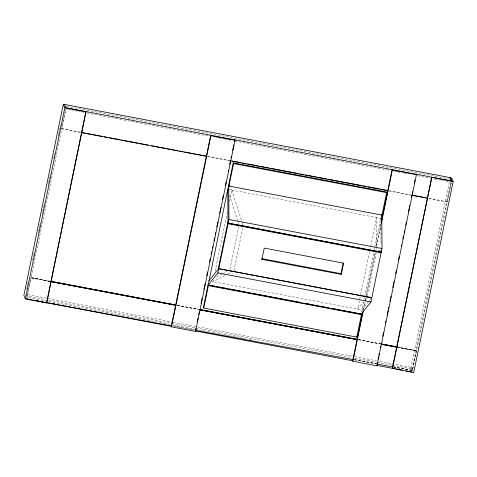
<?xml version="1.0" encoding="UTF-8"?>
<svg xmlns="http://www.w3.org/2000/svg" width="477" height="477" viewBox="0 0 477 477"><rect width="100%" height="100%" fill="white"/><g stroke="black" fill="none" stroke-linecap="round" stroke-linejoin="round"><path stroke-width="0.36" stroke-dasharray="2.38 1.79" d="M361.566 312.059L363.569 301.953M26.611 289.3L27.064 287.112M27.213 286.379L27.666 284.191M27.815 283.457L28.268 281.269M32.639 260.102L33.086 257.914M33.241 257.186L33.688 254.998M33.843 254.265L34.296 252.077M38.059 233.831L38.512 231.637M38.661 230.91L39.114 228.721M39.263 227.988L39.716 225.8M39.865 225.072L40.318 222.878M42.125 214.125L42.578 211.931M42.727 211.204L43.18 209.015M43.329 208.282L43.783 206.094M43.932 205.366L44.385 203.172M48.153 184.927L48.6 182.739M48.755 182.011L49.209 179.817M49.358 179.09L49.811 176.901M49.96 176.168L50.413 173.98M53.573 158.65L54.026 156.462M54.175 155.735L54.628 153.546M58.242 136.028L58.695 133.834M58.844 133.107L59.297 130.919M59.446 130.185L59.899 127.997M60.048 127.27L60.501 125.081M30.79 278.347L26.885 297.29L169.514 324.348M80.219 132.391L61.682 128.659L65.743 108.983L73.792 110.509M26.706 298.936L30.904 278.586M50.186 281.484L31.041 277.835L65.844 109.275M213.285 280.124L212.98 281.579L224.75 275.497M215.085 271.401L227.237 212.503M229.491 201.598L231.894 189.965L229.831 189.631M229.932 269.38L238.762 226.587M233.897 270.769L242.733 227.976M369.526 251.707L357.667 309.15L363.438 301.905M369.675 250.98L370.426 247.342M370.575 246.615L376.574 217.53L376.776 247.742M364.172 299.049L364.47 297.594M364.619 296.867L373.777 252.512M374.373 249.602L374.678 248.147M374.827 247.42L380.831 218.335L227.773 189.303M363.009 310.628L364.804 301.905M364.959 301.184L375.005 252.5M376.353 245.959L380.855 224.16M363.569 309.46L366.276 296.33M366.425 295.603L375.31 252.566M376.663 246.001L381.028 224.846M367.397 295.46L376.228 252.667M411.603 370.814L410.631 368.703L410.924 367.296L379.471 361.327M449.292 182.148L410.745 368.942L412.164 369.21L413.088 371.225M412.164 369.21L450.848 181.737M393.328 366.879L412.361 370.42L416.564 350.75L397.442 346.934M428.847 198.527L447.271 202.027L451.224 182.113L442.447 180.449M393.322 367.099L412.468 370.659L451.475 181.671M365.209 299.675L366.545 298.006M371.201 298.298L361.918 309.955L212.509 281.609M216.707 276.863L221.936 274.162M222.592 273.822L227.165 271.455M228.018 273.81L231.941 271.783M172.996 325.916L194.222 329.863M354.53 359.664L376.49 363.748M175.017 326.512L194.014 330.042M354.363 359.855L376.281 363.927M177.253 305.286L198.468 309.299M358.674 339.6L380.616 343.75M31.041 277.835L50.061 281.43M177.355 305.518L198.563 309.519M358.042 339.684L380.718 343.971M397.544 347.155L416.564 350.75M66.506 106.276L449.787 178.988M74.519 110.652L84.03 112.453M86.957 113.007L209.111 136.183M215.693 137.43L217.888 137.847M218.621 137.984L221.543 138.539M222.276 138.682L224.47 139.093M225.204 139.236L227.398 139.648M228.125 139.791L230.319 140.208M234.714 141.037L389.781 170.456M394.902 171.428L397.097 171.845M397.824 171.982L400.018 172.4M404.407 173.229L406.601 173.646M417.578 175.727L430.743 178.225M434.398 178.923L441.714 180.306M61.682 128.659L81.436 132.403M207.245 156.271L229.92 160.576M389.375 190.824L410.59 194.849M428.877 198.319L447.164 201.783M207.811 156.599L229.711 160.755M388.481 190.872L411.114 195.165M380.33 250.622L376.788 249.948L376.776 248.475M177.235 305.369L198.444 309.394M358.632 339.779L380.58 343.947M397.401 347.137L416.528 350.983L396.691 347.22M27.642 294.583L172.471 322.058M173.199 322.196L353.868 356.474M354.602 356.611L376.544 360.773M25.156 295.573L45.637 299.461M48.565 300.015L352.115 357.601M355.043 358.155L376.258 362.18M376.985 362.317L391.617 365.09M392.344 365.233L410.631 368.703M173.175 325.04L194.383 329.064M195.117 329.208L213.404 332.672M214.137 332.815L222.914 334.478M223.647 334.615L225.842 335.033M226.569 335.17L229.497 335.725M230.23 335.868L232.424 336.285M233.152 336.422L235.346 336.84M236.079 336.977L239.007 337.531M239.734 337.668L241.928 338.086M242.662 338.223L244.856 338.64M249.244 339.475L251.439 339.892M353.845 359.318L376.52 363.617M393.34 366.807L412.361 370.42M410.924 367.296L412.468 370.659M231.894 189.965L242.072 222.282M242.292 222.986L243.181 225.8M229.544 194.92L237.51 220.219M237.731 220.923L238.84 224.434M380.831 218.335L380.837 219.814M380.867 224.232L381.004 244.868M49.966 281.215L30.945 277.614L49.96 281.227"/><path stroke-width="0.72" d="M208.86 280.917L218.609 268.682L371.666 297.72L370.963 301.923L361.214 314.164L208.157 285.127L227.773 189.303L228.704 185.583L230.158 185.863M208.157 285.127L217.906 272.892L218.609 268.682M64.711 104.696L63.292 104.427L23.85 295.543L25.394 298.906L46.657 302.943L85.985 111.582L81.788 131.938M25.394 298.906L64.836 107.79L63.292 104.427M46.657 302.943L61.539 230.033M61.843 228.578L81.639 132.66L206.35 156.319M171.476 326.84L171.255 326.357L210.697 135.241L210.917 135.724L171.476 326.84L195.57 331.408L235.012 140.292L234.791 139.815L234.493 141.264M195.57 331.408L195.916 328.2M197.222 321.844L197.955 318.32M198.682 314.79L199.261 311.97M201.05 303.312L202.099 298.226M203.9 289.503L205.098 283.69M206.75 275.7L207.495 272.063M209.6 261.891L210.345 258.26M211.096 254.629L211.699 251.719M212.444 248.088L212.748 246.633M213.946 240.819L214.549 237.916M215.294 234.279L215.598 232.83M216.796 227.016L217.846 221.93M219.647 213.207L220.845 207.394M222.491 199.404L223.242 195.767M225.341 185.595L226.092 181.964M228.191 171.792L228.489 170.337M229.693 164.523L230.29 161.62M231.041 157.982L231.339 156.528M232.543 150.714L233.14 147.81M233.444 146.356L233.742 144.901M217.518 286.677L208.044 284.882L203.405 307.367L203.739 308.082L356.796 337.12L361.435 314.635L361.101 313.914L359.646 313.639M233.229 162.854L228.59 185.338L228.918 186.06L381.976 215.097L386.614 192.613L386.287 191.891L233.229 162.854L233.563 163.575L228.918 186.06M203.739 308.082L208.377 285.598L208.044 284.882M234.1 224.196L227.72 222.986L218.442 267.955L218.776 268.676L371.827 297.708L381.111 252.744L380.777 252.023M218.776 268.676L228.054 223.707L227.72 222.986M261.933 259.339L264.258 248.1L343.619 263.155L341.299 274.394L261.933 259.339L261.605 258.617L340.966 273.673L341.299 274.394M340.966 273.673L343.142 263.137M416.194 174.224L416.415 174.707L376.973 365.823L352.879 361.25L352.658 360.773L362.705 312.083M381.451 221.25L392.1 169.657L392.321 170.134L381.332 223.385M352.879 361.25L363.265 310.921M366.986 297.445L367.248 296.181M377.307 362.651L377.015 364.064L392.613 366.968M378.034 359.115L378.619 356.283M378.911 354.87L379.203 353.457M380.372 347.799L380.664 346.385M382.751 336.267L383.502 332.636M385.601 322.464L385.899 321.009M387.097 315.196L388.147 310.11M388.451 308.661L388.749 307.206M389.947 301.392L390.997 296.306M392.798 287.583L393.996 281.77M395.648 273.78L396.399 270.149M398.498 259.977L399.243 256.34M401.348 246.168L401.646 244.713M402.844 238.899L403.447 235.996M404.192 232.365L404.496 230.91M405.694 225.096L406.297 222.187M408.545 211.287L409.743 205.48M411.395 197.484L411.693 196.029M412.062 195.785L412.593 191.671M414.245 183.675L414.99 180.038M392.452 368.542L431.78 177.182L392.338 368.298L413.708 372.573L453.15 181.457L451.606 178.094L450.187 177.826L450.288 177.325L451.624 180.944L66.148 107.82L64.598 104.457L450.073 177.581L451.624 180.944M381.296 216.48L381.761 214.62L381.982 248.523L381.051 252.244L227.994 223.206L228.924 219.492L228.704 185.583M239.06 225.138L241.809 225.579M52.947 303.593L54.408 303.867M30.248 299.598L26.706 298.936L32.37 300.009M35.215 300.516L33.795 300.254L40.169 301.488M36.634 300.784L40.175 301.44M41.594 301.702L43.013 301.971M44.433 302.233L45.852 302.496M46.561 302.627L171.368 325.833M195.475 330.317L352.902 359.58M175.786 305.012L50.693 281.352L175.769 305.089M199.929 309.579L357.207 339.326M381.35 343.887L397.442 346.934M50.806 281.591L175.888 305.226M199.303 309.668L357.309 339.541M381.451 344.108L396.81 347.012M64.836 107.79L86.099 111.821M431.894 177.42L453.15 181.457M210.917 135.724L235.012 140.292M392.321 170.134L416.415 174.707M81.436 132.403L85.091 133.101M86.552 133.375L102.644 136.428M104.111 136.708L107.766 137.4M109.227 137.68L120.204 139.761M121.665 140.035L137.758 143.088M139.218 143.368L147.995 145.032M151.656 145.724L165.549 148.365M167.016 148.639L177.987 150.72M179.447 151L183.108 151.692M184.569 151.972L195.54 154.053M197.001 154.327L205.784 155.997M232.114 160.987L240.891 162.657M242.352 162.931L246.013 163.629M247.474 163.903L258.445 165.984M259.911 166.264L268.688 167.928M270.149 168.202L286.242 171.255M287.703 171.535L298.674 173.616M300.14 173.896L303.795 174.588M305.262 174.868L316.233 176.949M317.694 177.223L326.471 178.887M327.932 179.167L333.787 180.276M335.248 180.556L344.024 182.22M345.491 182.5L349.146 183.192M350.607 183.466L361.584 185.553M363.045 185.827L366.7 186.519M368.166 186.799L379.137 188.88M380.598 189.16L387.181 190.406M412.784 195.266L424.488 197.484M425.949 197.758L427.41 198.038M230.439 160.892L387.747 190.734M411.842 195.302L427.434 198.259M233.563 163.575L386.614 192.613M228.924 219.492L381.982 248.523M235.519 224.464L289.515 234.708M290.976 234.982L307.063 238.035M308.524 238.315L352.396 246.639M353.862 246.913L380.074 251.886M228.054 223.707L381.111 252.744M217.906 272.892L370.963 301.923M218.979 286.951L227.726 288.615M229.181 288.889L245.214 291.93M246.675 292.21L250.318 292.902M251.778 293.176L262.708 295.251M264.169 295.525L272.916 297.183M274.37 297.463L278.013 298.155M279.474 298.429L285.306 299.538M286.76 299.812L290.404 300.504M291.864 300.778L300.611 302.442M304.254 303.133L313.001 304.791M314.456 305.065L318.099 305.757M319.56 306.037L328.307 307.695M331.95 308.386L340.697 310.044M342.152 310.318L345.795 311.01M347.256 311.29L358.185 313.365M208.377 285.598L361.435 314.635M199.911 309.668L357.172 339.505M381.308 344.084L391.551 346.028M393.012 346.302L397.401 347.137M50.896 281.621L175.608 305.28M199.702 309.847L357.011 339.69M396.691 347.22L381.099 344.263L381.32 344.746M41.582 301.756L45.834 302.567M46.543 302.698L171.255 326.357M195.349 330.931L352.658 360.773M394.467 368.703L376.752 365.34L376.973 365.823M395.88 368.971L402.26 370.182M405.802 370.856L412.182 372.06M356.462 336.398L356.796 337.12M228.215 190.705L227.773 189.303L227.994 223.206M381.04 250.765L381.051 252.244"/></g></svg>
